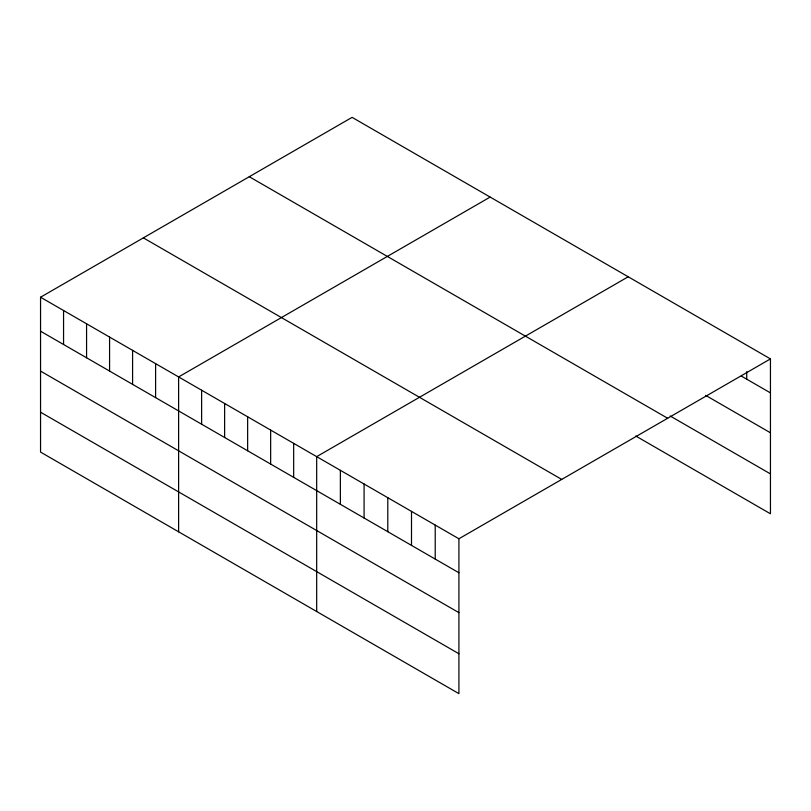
<?xml version="1.0" encoding="UTF-8"?>
<svg xmlns="http://www.w3.org/2000/svg" width="811" height="811" viewBox="0 0 811 811"><rect width="100%" height="100%" fill="white"/><g stroke="black" fill="none" stroke-linecap="round" stroke-linejoin="round"><path stroke-width="1.22" d="M40.55 297.221L458.914 538.768L458.914 693.638L40.55 452.092L40.55 297.221L352.086 117.362L770.45 358.908L770.45 513.779L635.753 436.004M490.148 197.073L178.613 376.933L178.613 531.803M628.201 276.784L316.675 456.644L316.675 611.514M458.914 538.768L770.45 358.908M741.355 376.091L770.45 392.889M705.793 395.454L770.45 432.78M670.231 416.023L770.45 473.888M249.281 176.717L667.646 418.253M143.354 237.866L561.719 479.413M40.55 331.212L458.914 572.759M40.55 371.103L458.914 612.65M40.55 412.201L458.914 653.747M746.738 371.651L746.738 379.203M435.213 525.082L435.213 559.063M411.501 511.386L411.501 545.377M387.79 497.701L387.79 531.692M364.088 484.015L364.088 518.006M340.377 470.329L340.377 504.32M293.663 443.353L293.663 477.344M270.651 430.073L270.651 464.064M247.639 416.783L247.639 450.774M224.627 403.503L224.627 437.494M201.625 390.213L201.625 424.204M155.6 363.652L155.6 397.633M132.588 350.362L132.588 384.353M109.576 337.082L109.576 371.063M86.574 323.792L86.574 357.783M63.562 310.512L63.562 344.493"/></g></svg>
